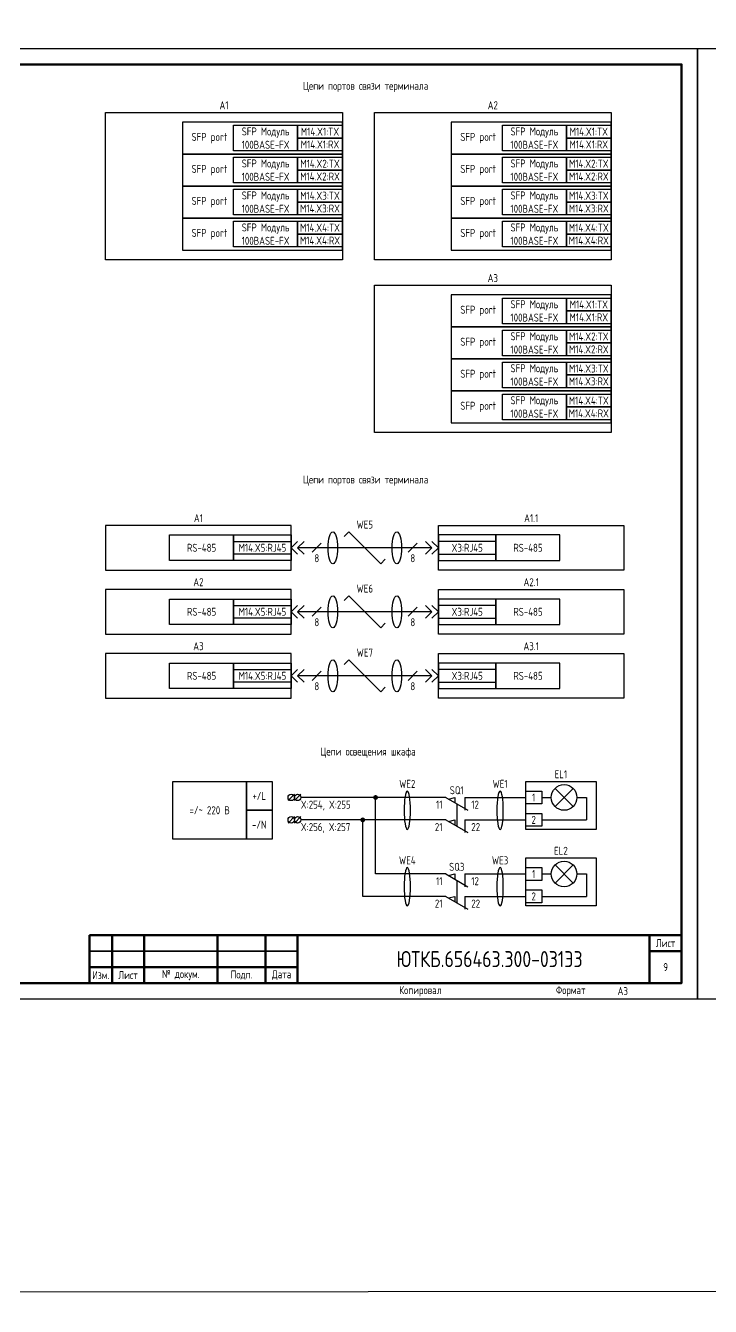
# Model space of a CAD drawing. Header units: millimetres. Extents: x -1043 to 5194, y -96 to 1568.
# Drawn here: x 3570 to 3784, y -96 to 304.1 of the extents above; entities that cross this region are included whole.
import ezdxf

# ---------------------------------------------------------------- set-up
doc = ezdxf.new("R2010")
doc.units = ezdxf.units.MM
doc.styles.add('Gost_type_A', font='GOST_A.TTF')

# ---------------------------------------------------------------- blocks, each defined once
blk = doc.blocks.new('Формат_А3')
blk.add_lwpolyline([(-420, 297), (0, 297), (0, 0), (-420, 0)], close=True)
at = {"lineweight": 50}
blk.add_lwpolyline([(-400, 292), (-5, 292), (-5, 5), (-400, 5)], close=True, dxfattribs=at)
blk = doc.blocks.new('Штамп малый нижний')
at = {"lineweight": 50}
for points in [[(-185, 15), (-178, 15), (-178, 5), (-185, 5)], [(-178, 15), (-168, 15), (-168, 5), (-178, 5)], [(-168, 15), (-145, 15), (-145, 5), (-168, 5)], [(-145, 15), (-130, 15), (-130, 5), (-145, 5)], [(-130, 15), (-120, 15), (-120, 5), (-130, 5)], [(-120, 15), (-10, 15), (-10, 0), (-120, 0)], [(-10, 15), (0, 15), (0, 10), (-10, 10)], [(-10, 10), (0, 10), (0, 0), (-10, 0)], [(-185, 5), (-178, 5), (-178, 0), (-185, 0)], [(-178, 5), (-168, 5), (-168, 0), (-178, 0)], [(-168, 5), (-145, 5), (-145, 0), (-168, 0)], [(-145, 5), (-130, 5), (-130, 0), (-145, 0)], [(-130, 5), (-120, 5), (-120, 0), (-130, 0)]]:
    blk.add_lwpolyline(points, close=True, dxfattribs=at)
for points in [[(-185, 15), (-178, 15), (-178, 10), (-185, 10)], [(-178, 15), (-168, 15), (-168, 10), (-178, 10)], [(-168, 15), (-145, 15), (-145, 10), (-168, 10)], [(-145, 15), (-130, 15), (-130, 10), (-145, 10)], [(-130, 15), (-120, 15), (-120, 10), (-130, 10)], [(-185, 10), (-178, 10), (-178, 5), (-185, 5)], [(-178, 10), (-168, 10), (-168, 5), (-178, 5)], [(-168, 10), (-145, 10), (-145, 5), (-168, 5)], [(-145, 10), (-130, 10), (-130, 5), (-145, 5)], [(-130, 10), (-120, 10), (-120, 5), (-130, 5)]]:
    blk.add_lwpolyline(points, close=True)
at = {"char_height": 2.5, "style": 'Gost_type_A'}
for s, insert, width, attachment_point in [('Лист', (-5, 12.5), 10, 5), ('№ докум.', (-156.5, 2.5), 23, 5), ('Дата', (-125, 2.5), 10, 5), ('Изм.', (-181.5, 2.5), 7, 5), ('Лист', (-173, 2.5), 10, 5), ('Подп.', (-137.5, 2.5), 15, 5), ('Копировал', (-75, -2.53), 13.1202, 6), ('Формат', (-30, -2.53), 13.1202, 6)]:
    blk.add_mtext(s, dxfattribs=dict(at, insert=insert, width=width, attachment_point=attachment_point))
blk = doc.blocks.new('POINT')
at = {"const_width": 0.75}
blk.add_lwpolyline([(-0.375, 0, 1), (0.375, 0, 1)], format="xyb", close=True, dxfattribs=at)

msp = doc.modelspace()

# ---------------------------------------------------------------- linework, layer by layer
for p, q in [((3669.53, 144.53), (3671, 146)), ((3671, 146), (3681, 136)), ((3653, 141), (3655, 143)), ((3653, 141), (3655, 143)), ((3653, 141), (3655, 139)), ((3653, 141), (3655, 139)), ((3655, 141), (3657, 143)), ((3655, 141), (3657, 143)), ((3697, 141), (3655, 141)), ((3655, 141), (3657, 139)), ((3655, 141), (3657, 139)), ((3662.41, 142.41), (3659.59, 139.59)), ((3692.41, 142.41), (3689.59, 139.59)), ((3697, 141), (3695, 143)), ((3697, 141), (3695, 143)), ((3697, 141), (3695, 139)), ((3697, 141), (3695, 139)), ((3699, 141), (3697, 143)), ((3699, 141), (3697, 143)), ((3699, 141), (3697, 139)), ((3699, 141), (3697, 139)), ((3681, 136), (3682.41, 137.41)), ((3669.53, 124.53), (3671, 126)), ((3671, 126), (3681, 116)), ((3653, 121), (3655, 123)), ((3653, 121), (3655, 123)), ((3653, 121), (3655, 119)), ((3653, 121), (3655, 119)), ((3655, 121), (3657, 123)), ((3655, 121), (3657, 123)), ((3697, 121), (3655, 121)), ((3655, 121), (3657, 119)), ((3655, 121), (3657, 119)), ((3662.41, 122.41), (3659.59, 119.59)), ((3692.41, 122.41), (3689.59, 119.59)), ((3697, 121), (3695, 123)), ((3697, 121), (3695, 123)), ((3697, 121), (3695, 119)), ((3697, 121), (3695, 119)), ((3699, 121), (3697, 123)), ((3699, 121), (3697, 123)), ((3699, 121), (3697, 119)), ((3699, 121), (3697, 119)), ((3681, 116), (3682.41, 117.41)), ((3669.53, 104.53), (3671, 106)), ((3671, 106), (3681, 96)), ((3653, 101), (3655, 103)), ((3653, 101), (3655, 103)), ((3653, 101), (3655, 99)), ((3653, 101), (3655, 99)), ((3655, 101), (3657, 103)), ((3655, 101), (3657, 103)), ((3697, 101), (3655, 101)), ((3655, 101), (3657, 99)), ((3655, 101), (3657, 99)), ((3662.41, 102.41), (3659.59, 99.59)), ((3692.41, 102.41), (3689.59, 99.59)), ((3697, 101), (3695, 103)), ((3697, 101), (3695, 103)), ((3697, 101), (3695, 99)), ((3697, 101), (3695, 99)), ((3699, 101), (3697, 103)), ((3699, 101), (3697, 103)), ((3699, 101), (3697, 99)), ((3699, 101), (3697, 99)), ((3681, 96), (3682.41, 97.41)), ((3735.45, 65.83), (3741.11, 60.17)), ((3741.11, 65.83), (3735.45, 60.17)), ((3654.01, 64), (3652.01, 62)), ((3656.01, 64), (3654.01, 62)), ((3701.28, 63), (3656.01, 63)), ((3679.36, 39.09), (3679.36, 62.99)), ((3701.28, 63), (3708.2, 59)), ((3702.14, 62.5), (3704.14, 63)), ((3704.14, 63), (3704.14, 61.34)), ((3707.28, 63), (3707.28, 59)), ((3707.28, 63), (3726.28, 63)), ((3731.28, 63), (3734.28, 63)), ((3742.28, 63), (3745.28, 63)), ((3745.28, 63), (3745.28, 56)), ((3654.01, 57), (3652.01, 55)), ((3656.01, 57), (3654.01, 55)), ((3701.28, 56), (3656.01, 56)), ((3675.36, 32.09), (3675.36, 55.99)), ((3701.28, 56), (3708.2, 52)), ((3702.14, 55.5), (3704.14, 56)), ((3704.14, 56), (3704.14, 54.34)), ((3707.28, 56), (3707.28, 52)), ((3707.28, 56), (3726.28, 56)), ((3731.28, 56), (3745.28, 56)), ((3735.45, 41.91), (3741.11, 36.26)), ((3741.11, 41.91), (3735.45, 36.26)), ((3701.28, 39.09), (3679.36, 39.09)), ((3701.28, 39.09), (3708.2, 35.09)), ((3702.14, 38.59), (3704.14, 39.09)), ((3704.14, 39.09), (3704.14, 37.43)), ((3707.28, 39.09), (3707.28, 35.09)), ((3707.28, 39.09), (3726.28, 39.09)), ((3731.28, 39.09), (3734.28, 39.09)), ((3742.28, 39.09), (3745.28, 39.09)), ((3745.28, 39.09), (3745.28, 32.09)), ((3701.28, 32.09), (3675.36, 32.09)), ((3701.28, 32.09), (3708.2, 28.09)), ((3702.14, 31.59), (3704.14, 32.09)), ((3704.14, 32.09), (3704.14, 30.43)), ((3707.28, 32.09), (3707.28, 28.09)), ((3707.28, 32.09), (3726.28, 32.09)), ((3731.28, 32.09), (3745.28, 32.09))]:
    msp.add_line(p, q)
at = {"ltscale": 0.5}
for p, q in [((3704.74, 61), (3704.74, 54)), ((3704.74, 37.09), (3704.74, 30.09))]:
    msp.add_line(p, q, dxfattribs=at)
for points in [[(-1042.57, 612), (5193.89, 618), (5193.89, -90), (-1042.57, -96)], [(3595, 277), (3669, 277), (3669, 231), (3595, 231)], [(3679, 277), (3753, 277), (3753, 231), (3679, 231)], [(3619, 264), (3669, 264), (3669, 274), (3619, 274)], [(3635, 273), (3655, 273), (3655, 265), (3635, 265)], [(3655, 273), (3669, 273), (3669, 269), (3655, 269)], [(3703, 264), (3753, 264), (3753, 274), (3703, 274)], [(3719, 273), (3739, 273), (3739, 265), (3719, 265)], [(3739, 273), (3753, 273), (3753, 269), (3739, 269)], [(3655, 269), (3669, 269), (3669, 265), (3655, 265)], [(3739, 269), (3753, 269), (3753, 265), (3739, 265)], [(3619, 254), (3669, 254), (3669, 264), (3619, 264)], [(3635, 263), (3655, 263), (3655, 255), (3635, 255)], [(3655, 263), (3669, 263), (3669, 259), (3655, 259)], [(3703, 254), (3753, 254), (3753, 264), (3703, 264)], [(3719, 263), (3739, 263), (3739, 255), (3719, 255)], [(3739, 263), (3753, 263), (3753, 259), (3739, 259)], [(3655, 259), (3669, 259), (3669, 255), (3655, 255)], [(3739, 259), (3753, 259), (3753, 255), (3739, 255)], [(3619, 244), (3669, 244), (3669, 254), (3619, 254)], [(3635, 253), (3655, 253), (3655, 245), (3635, 245)], [(3655, 253), (3669, 253), (3669, 249), (3655, 249)], [(3703, 244), (3753, 244), (3753, 254), (3703, 254)], [(3719, 253), (3739, 253), (3739, 245), (3719, 245)], [(3739, 253), (3753, 253), (3753, 249), (3739, 249)], [(3655, 249), (3669, 249), (3669, 245), (3655, 245)], [(3739, 249), (3753, 249), (3753, 245), (3739, 245)], [(3619, 234), (3669, 234), (3669, 244), (3619, 244)], [(3635, 243), (3655, 243), (3655, 235), (3635, 235)], [(3655, 243), (3669, 243), (3669, 239), (3655, 239)], [(3703, 234), (3753, 234), (3753, 244), (3703, 244)], [(3719, 243), (3739, 243), (3739, 235), (3719, 235)], [(3739, 243), (3753, 243), (3753, 239), (3739, 239)], [(3655, 239), (3669, 239), (3669, 235), (3655, 235)], [(3739, 239), (3753, 239), (3753, 235), (3739, 235)], [(3679, 223), (3753, 223), (3753, 177), (3679, 177)], [(3703, 210), (3753, 210), (3753, 220), (3703, 220)], [(3719, 219), (3739, 219), (3739, 211), (3719, 211)], [(3739, 219), (3753, 219), (3753, 215), (3739, 215)], [(3739, 215), (3753, 215), (3753, 211), (3739, 211)], [(3703, 200), (3753, 200), (3753, 210), (3703, 210)], [(3719, 209), (3739, 209), (3739, 201), (3719, 201)], [(3739, 209), (3753, 209), (3753, 205), (3739, 205)], [(3739, 205), (3753, 205), (3753, 201), (3739, 201)], [(3703, 190), (3753, 190), (3753, 200), (3703, 200)], [(3719, 199), (3739, 199), (3739, 191), (3719, 191)], [(3739, 199), (3753, 199), (3753, 195), (3739, 195)], [(3739, 195), (3753, 195), (3753, 191), (3739, 191)], [(3703, 180), (3753, 180), (3753, 190), (3703, 190)], [(3719, 189), (3739, 189), (3739, 181), (3719, 181)], [(3739, 189), (3753, 189), (3753, 185), (3739, 185)], [(3739, 185), (3753, 185), (3753, 181), (3739, 181)], [(3595, 134), (3653, 134), (3653, 148), (3595, 148)], [(3615, 145), (3635, 145), (3635, 137), (3615, 137)], [(3635, 145), (3653, 145), (3653, 137), (3635, 137)], [(3757, 134), (3699, 134), (3699, 148), (3757, 148)], [(3717, 145), (3699, 145), (3699, 137), (3717, 137)], [(3737, 145), (3717, 145), (3717, 137), (3737, 137)], [(3635, 143), (3653, 143), (3653, 139), (3635, 139)], [(3717, 143), (3699, 143), (3699, 139), (3717, 139)], [(3595, 114), (3653, 114), (3653, 128), (3595, 128)], [(3615, 125), (3635, 125), (3635, 117), (3615, 117)], [(3635, 125), (3653, 125), (3653, 117), (3635, 117)], [(3757, 114), (3699, 114), (3699, 128), (3757, 128)], [(3717, 125), (3699, 125), (3699, 117), (3717, 117)], [(3737, 125), (3717, 125), (3717, 117), (3737, 117)], [(3635, 123), (3653, 123), (3653, 119), (3635, 119)], [(3717, 123), (3699, 123), (3699, 119), (3717, 119)], [(3595, 94), (3653, 94), (3653, 108), (3595, 108)], [(3615, 105), (3635, 105), (3635, 97), (3615, 97)], [(3635, 105), (3653, 105), (3653, 97), (3635, 97)], [(3757, 94), (3699, 94), (3699, 108), (3757, 108)], [(3717, 105), (3699, 105), (3699, 97), (3717, 97)], [(3737, 105), (3717, 105), (3717, 97), (3737, 97)], [(3635, 103), (3653, 103), (3653, 99), (3635, 99)], [(3717, 103), (3699, 103), (3699, 99), (3717, 99)], [(3639, 50), (3616, 50), (3616, 68), (3639, 68)], [(3647, 59), (3639, 59), (3639, 68), (3647, 68)], [(3726.28, 68), (3748.28, 68), (3748.28, 53), (3726.28, 53)], [(3726.28, 65), (3731.28, 65), (3731.28, 61), (3726.28, 61)], [(3647, 50), (3639, 50), (3639, 59), (3647, 59)], [(3726.28, 58), (3731.28, 58), (3731.28, 54), (3726.28, 54)], [(3726.28, 44.09), (3748.28, 44.09), (3748.28, 29.09), (3726.28, 29.09)], [(3726.28, 41.09), (3731.28, 41.09), (3731.28, 37.09), (3726.28, 37.09)], [(3726.28, 34.09), (3731.28, 34.09), (3731.28, 30.09), (3726.28, 30.09)]]:
    msp.add_lwpolyline(points, close=True)
for centre, radius in [((3738.28, 63), 4), ((3653.01, 63), 1), ((3655.01, 63), 1), ((3653.01, 56), 1), ((3655.01, 56), 1), ((3738.28, 39.09), 4)]:
    msp.add_circle(centre, radius)
for centre in [(3666, 141), (3686, 141), (3666, 121), (3686, 121), (3666, 101), (3686, 101)]:
    msp.add_ellipse(centre, major_axis=(0, -5), ratio=0.293778)
at = {"extrusion": (0, 0, -1)}
for centre in [(3689.28, 59), (3718.28, 59), (3689.28, 35.09), (3718.28, 35.09)]:
    msp.add_ellipse(centre, major_axis=(0, -6), ratio=0.166667, dxfattribs=at)

# ---------------------------------------------------------------- block references
for name, p in [('Формат_А3', (3780, 0)), ('Формат_А3', (4200, 0)), ('POINT', (3679.36, 62.99)), ('POINT', (3675.36, 55.99)), ('Штамп малый нижний', (3775, 5))]:
    msp.add_blockref(name, p)

# ---------------------------------------------------------------- texts
at = {"char_height": 2.5, "line_spacing_factor": 0.9, "style": 'Gost_type_A'}
for s, insert, width, attachment_point in [('Цепи портов связи терминала', (3676.25, 285), 197.5, 5), ('A1', (3632, 278), 74.0002, 8), ('A2', (3716, 278), 74.0002, 8), ('A3', (3716, 224), 74.0002, 8), ('Цепи портов связи терминала', (3676.25, 162), 197.5, 5), ('A1', (3624, 149), 58.0002, 8), ('A1.1', (3728, 149), 58.0002, 8), ('A2', (3624, 129), 58.0002, 8), ('A2.1', (3728, 129), 58.0002, 8), ('A3', (3624, 109), 58.0002, 8), ('A3.1', (3728, 109), 58.0002, 8), ('Цепи освещения шкафа', (3677, 77), 122, 5), ('EL1', (3737.28, 69), 21.9942, 8), ('+/L', (3643, 63.5), 8, 5), ('=/~ 220 В', (3627.5, 59), 23, 5), ('X:254, X:255', (3656.01, 62), 17.9949, 1), ('-/N', (3643, 54.5), 8, 5), ('X:256, X:257', (3656.01, 55), 17.9949, 1), ('EL2', (3737.28, 45.09), 21.9942, 8)]:
    msp.add_mtext(s, dxfattribs=dict(at, insert=insert, width=width, attachment_point=attachment_point))
at = {"style": 'Gost_type_A'}
for s, insert, char_height, width, attachment_point in [('SFP Mодуль 100BASE-FX', (3645, 269), 2.5, 19.9998, 5), ('M14.X1:TX', (3662, 271), 2.5, 14, 5), ('SFP Mодуль 100BASE-FX', (3729, 269), 2.5, 19.9998, 5), ('M14.X1:TX', (3746, 271), 2.5, 14, 5), ('SFP port', (3633, 269), 2.5, 20, 6), ('M14.X1:RX', (3662, 267), 2.5, 14, 5), ('SFP port', (3717, 269), 2.5, 20, 6), ('M14.X1:RX', (3746, 267), 2.5, 14, 5), ('SFP port', (3633, 259), 2.5, 20, 6), ('SFP Mодуль 100BASE-FX', (3645, 259), 2.5, 19.9998, 5), ('M14.X2:TX', (3662, 261), 2.5, 14, 5), ('SFP port', (3717, 259), 2.5, 20, 6), ('SFP Mодуль 100BASE-FX', (3729, 259), 2.5, 19.9998, 5), ('M14.X2:TX', (3746, 261), 2.5, 14, 5), ('M14.X2:RX', (3662, 257), 2.5, 14, 5), ('M14.X2:RX', (3746, 257), 2.5, 14, 5), ('SFP Mодуль 100BASE-FX', (3645, 249), 2.5, 19.9998, 5), ('M14.X3:TX', (3662, 251), 2.5, 14, 5), ('SFP Mодуль 100BASE-FX', (3729, 249), 2.5, 19.9998, 5), ('M14.X3:TX', (3746, 251), 2.5, 14, 5), ('SFP port', (3633, 249), 2.5, 20, 6), ('M14.X3:RX', (3662, 247), 2.5, 14, 5), ('SFP port', (3717, 249), 2.5, 20, 6), ('M14.X3:RX', (3746, 247), 2.5, 14, 5), ('SFP port', (3633, 239), 2.5, 20, 6), ('SFP Mодуль 100BASE-FX', (3645, 239), 2.5, 19.9998, 5), ('M14.X4:TX', (3662, 241), 2.5, 14, 5), ('SFP port', (3717, 239), 2.5, 20, 6), ('SFP Mодуль 100BASE-FX', (3729, 239), 2.5, 19.9998, 5), ('M14.X4:TX', (3746, 241), 2.5, 14, 5), ('M14.X4:RX', (3662, 237), 2.5, 14, 5), ('M14.X4:RX', (3746, 237), 2.5, 14, 5), ('SFP port', (3717, 215), 2.5, 20, 6), ('SFP Mодуль 100BASE-FX', (3729, 215), 2.5, 19.9998, 5), ('M14.X1:TX', (3746, 217), 2.5, 14, 5), ('M14.X1:RX', (3746, 213), 2.5, 14, 5), ('SFP Mодуль 100BASE-FX', (3729, 205), 2.5, 19.9998, 5), ('M14.X2:TX', (3746, 207), 2.5, 14, 5), ('SFP port', (3717, 205), 2.5, 20, 6), ('M14.X2:RX', (3746, 203), 2.5, 14, 5), ('SFP port', (3717, 195), 2.5, 20, 6), ('SFP Mодуль 100BASE-FX', (3729, 195), 2.5, 19.9998, 5), ('M14.X3:TX', (3746, 197), 2.5, 14, 5), ('M14.X3:RX', (3746, 193), 2.5, 14, 5), ('SFP Mодуль 100BASE-FX', (3729, 185), 2.5, 19.9998, 5), ('M14.X4:TX', (3746, 187), 2.5, 14, 5), ('SFP port', (3717, 185), 2.5, 20, 6), ('M14.X4:RX', (3746, 183), 2.5, 14, 5), ('WE5', (3676, 147), 2.5, 20, 8), ('RS-485', (3625, 141), 2.5, 19.9998, 5), ('M14.X5:RJ45', (3644, 141), 2.5, 18.0002, 5), ('X3:RJ45', (3708, 141), 2.5, 18.0002, 5), ('RS-485', (3727, 141), 2.5, 19.9998, 5), ('8', (3661, 139), 2.5, 20, 2), ('8', (3691, 139), 2.5, 20, 2), ('WE6', (3676, 127), 2.5, 20, 8), ('RS-485', (3625, 121), 2.5, 19.9998, 5), ('M14.X5:RJ45', (3644, 121), 2.5, 18.0002, 5), ('X3:RJ45', (3708, 121), 2.5, 18.0002, 5), ('RS-485', (3727, 121), 2.5, 19.9998, 5), ('8', (3661, 119), 2.5, 20, 2), ('8', (3691, 119), 2.5, 20, 2), ('WE7', (3676, 107), 2.5, 20, 8), ('RS-485', (3625, 101), 2.5, 19.9998, 5), ('M14.X5:RJ45', (3644, 101), 2.5, 18.0002, 5), ('X3:RJ45', (3708, 101), 2.5, 18.0002, 5), ('RS-485', (3727, 101), 2.5, 19.9998, 5), ('8', (3661, 99), 2.5, 20, 2), ('8', (3691, 99), 2.5, 20, 2), ('WE2', (3689.28, 66), 2.5, 10, 8), ('WE1', (3718.28, 66), 2.5, 10, 8), ('SQ1', (3704.74, 64), 2.5, 10, 8), ('1', (3728.78, 63), 2.5, 5, 5), ('11', (3700.28, 62), 2.5, 6, 3), ('12', (3709.28, 62), 2.5, 6, 1), ('2', (3728.78, 56), 2.5, 5, 5), ('21', (3700.28, 55), 2.5, 6, 3), ('22', (3709.28, 55), 2.5, 6, 1), ('WE4', (3689.28, 42.09), 2.5, 10, 8), ('WE3', (3718.28, 42.09), 2.5, 10, 8), ('SQ3', (3704.74, 40.09), 2.5, 10, 8), ('1', (3728.78, 39.09), 2.5, 5, 5), ('11', (3700.28, 38.09), 2.5, 6, 3), ('12', (3709.28, 38.09), 2.5, 6, 1), ('2', (3728.78, 32.09), 2.5, 5, 5), ('21', (3700.28, 31.09), 2.5, 6, 3), ('22', (3709.28, 31.09), 2.5, 6, 1), ('ЮТКБ.656463.300-031Э3', (3715, 12.5), 5, 120, 5), ('9', (3770, 10), 2.5, 10, 5), ('A3', (3755, 2.5), 2.5, 20, 4)]:
    msp.add_mtext(s, dxfattribs=dict(at, insert=insert, char_height=char_height, width=width, attachment_point=attachment_point))

doc.saveas('drawing.dxf')
